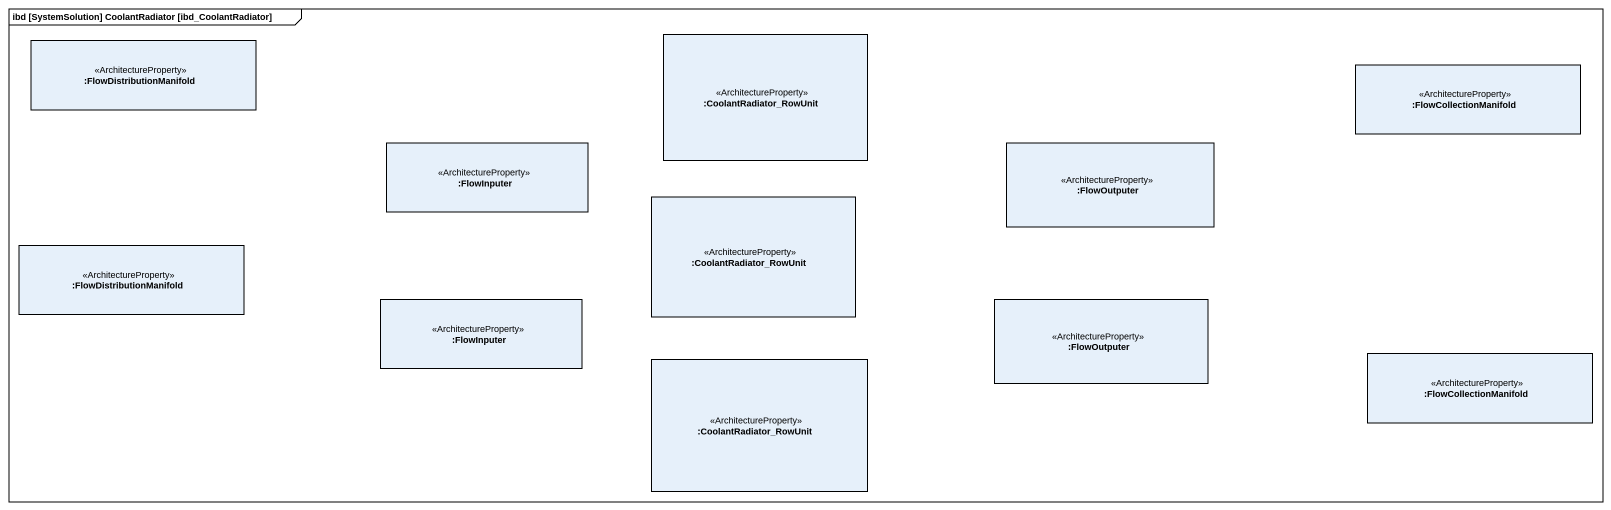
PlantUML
@startuml
mainframe ibd [SystemSolution] CoolantRadiator [ibd_CoolantRadiator]
rectangle ":FlowDistributionManifold" as FlowDistributionManifold <<ArchitectureProperty>>
rectangle ":CoolantRadiator_RowUnit" as CoolantRadiator_RowUnit <<ArchitectureProperty>>
rectangle ":FlowCollectionManifold" as FlowCollectionManifold <<ArchitectureProperty>>
rectangle ":FlowInputer" as FlowInputer <<ArchitectureProperty>>
rectangle ":FlowOutputer" as FlowOutputer <<ArchitectureProperty>>
rectangle ":CoolantRadiator_RowUnit" as CoolantRadiator_RowUnit_2 <<ArchitectureProperty>>
rectangle ":FlowDistributionManifold" as FlowDistributionManifold_2 <<ArchitectureProperty>>
rectangle ":FlowInputer" as FlowInputer_2 <<ArchitectureProperty>>
rectangle ":FlowOutputer" as FlowOutputer_2 <<ArchitectureProperty>>
rectangle ":CoolantRadiator_RowUnit" as CoolantRadiator_RowUnit_3 <<ArchitectureProperty>>
rectangle ":FlowCollectionManifold" as FlowCollectionManifold_2 <<ArchitectureProperty>>
@enduml
